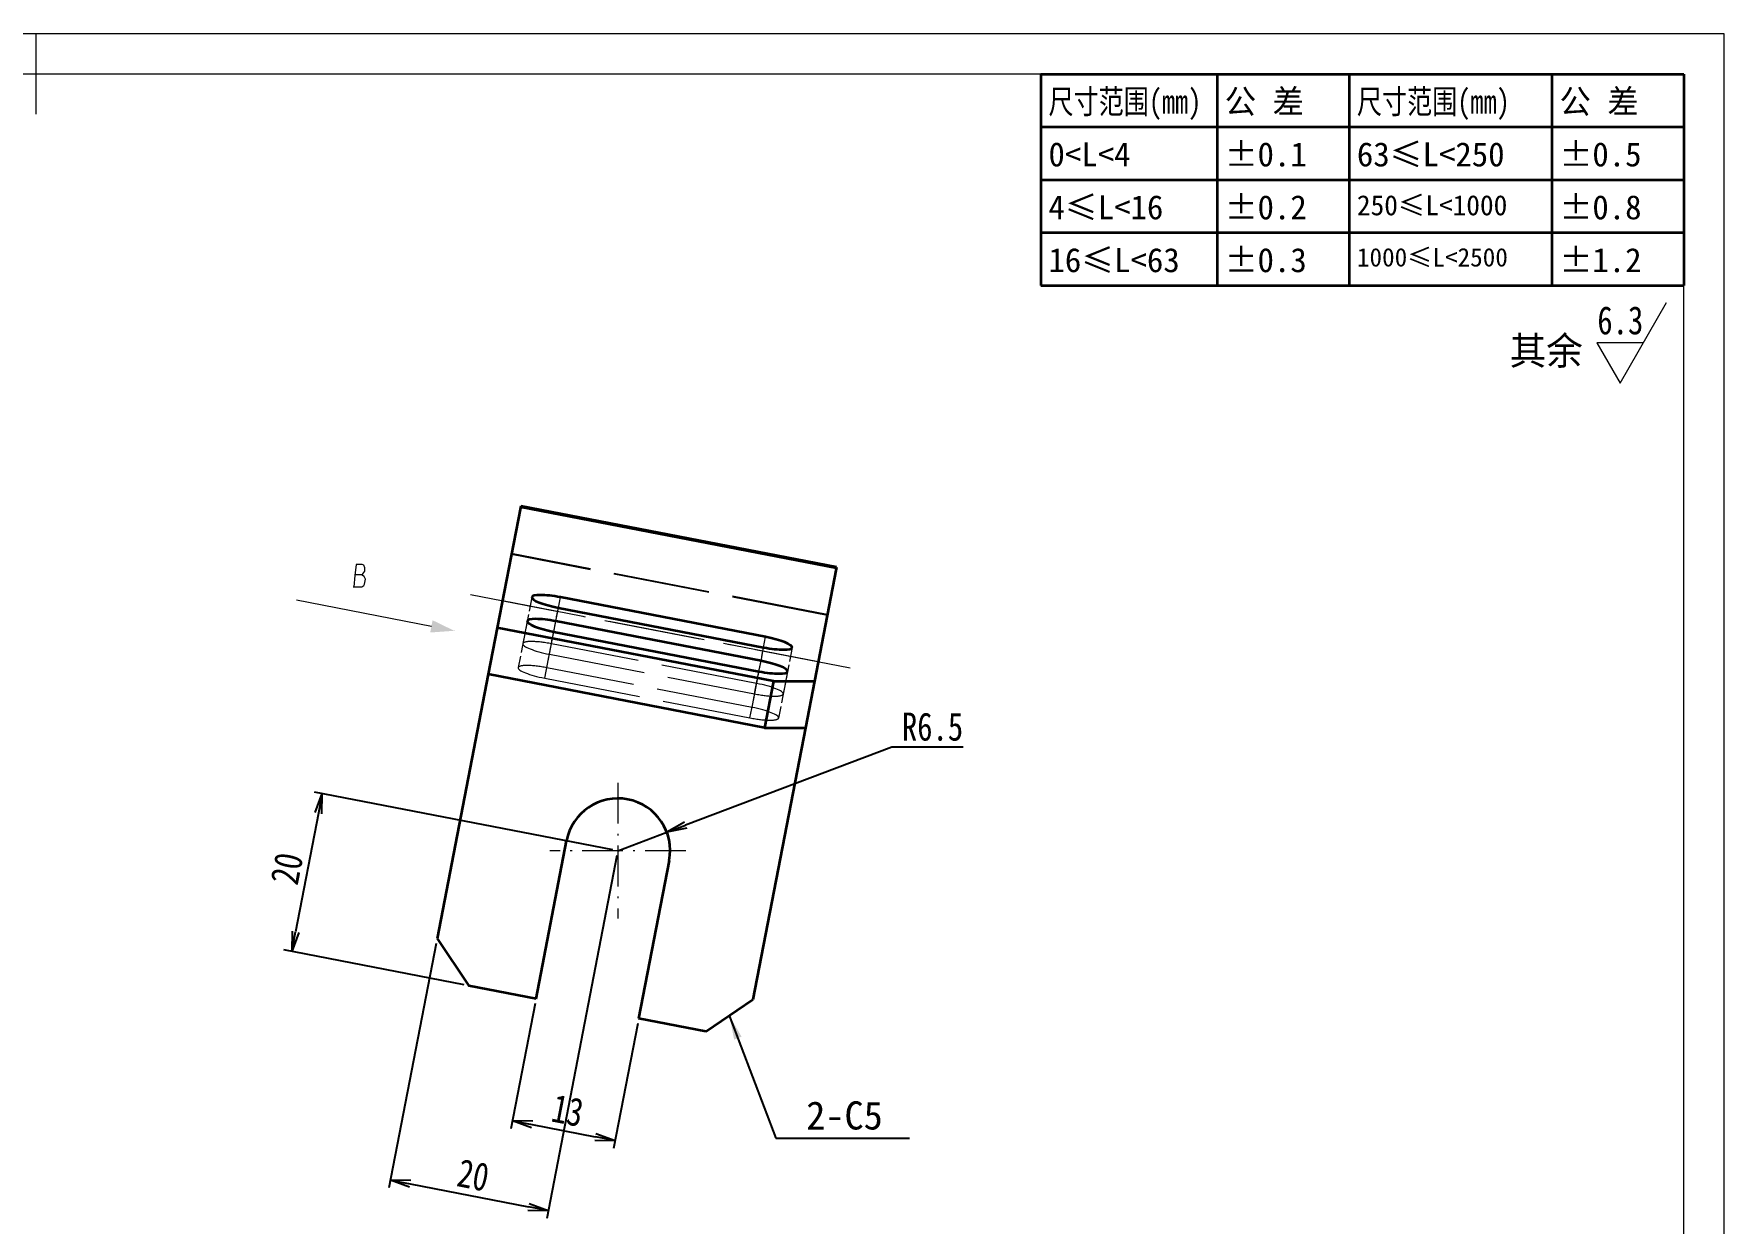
# Model space of a CAD drawing. Header units: millimetres. Extents: x -15766 to 80009, y -9701 to 15159.
# Drawn here: x 1912 to 2122.3, y 13402.8 to 13550.7 of the extents above; entities that cross this region are included whole.
import ezdxf
from ezdxf.enums import TextEntityAlignment as Align

# ---------------------------------------------------------------- set-up
doc = ezdxf.new("R2010")
doc.units = ezdxf.units.MM
for name, pattern in [('CENTER-HOKUTO_1', [16, 13, -1, 1, -1]), ('DASHDOT', [18.5, 12, -3, 0.5, -3]), ('DASHED', [15, 12, -3]), ('HIDDEN-HOKUTO_1', [2, 1, -1])]:
    doc.linetypes.add(name, pattern=pattern)
doc.layers.get('DEFPOINTS').update_dxf_attribs({"lineweight": 18})
for name, color, linetype, lineweight in [('AM_7', 2, 'CENTER-HOKUTO_1', 18), ('AM_HID', 1, 'HIDDEN-HOKUTO_1', 18), ('AM_VIS', 7, 'Continuous', 18), ('CDRAFT0', 7, 'Continuous', 18), ('DIM', 253, 'Continuous', 20), ('title_frame', 7, 'Continuous', 18), ('word_dim', 9, 'Continuous', 18), ('尺寸线层', 3, 'Continuous', 18), ('粗实线层', 7, 'Continuous', 35), ('粗实线层_1', 7, 'Continuous', 15)]:
    doc.layers.add(name, color=color, linetype=linetype, lineweight=lineweight)
doc.styles.add('DIM', font='', dxfattribs={"width": 0.8})
doc.styles.get('DIM').set_extended_font_data('NSimSun')
doc.dimstyles.new('1-1', dxfattribs={"dimtxt": 3.5, "dimasz": 3, "dimexe": 1, "dimexo": 0, "dimgap": 1, "dimtad": 1, "dimdsep": 46, "dimtxsty": 'DIM', "dimblk": '_CAXARROW', "dimcen": 0, "dimdle": 6, "dimclrd": 256, "dimclre": 256, "dimclrt": 3, "dimazin": 2, "dimtfac": 0.707107, "dimtmove": 0, "dimatfit": 3, "dimfxl": 0, "dimfrac": 2, "dimtolj": 1, "dimarcsym": 0})
doc.dimstyles.new('1-1$0', dxfattribs={"dimtxt": 3.5, "dimasz": 2.5, "dimexe": 1, "dimexo": 0.625, "dimgap": 0.8, "dimtad": 1, "dimdsep": 46, "dimtxsty": 'DIM', "dimblk": 'OPEN', "dimcen": 0, "dimdle": 5, "dimclrd": 256, "dimclre": 256, "dimclrt": 3, "dimazin": 3, "dimtfac": 0.5, "dimtmove": 0, "dimatfit": 3, "dimldrblk": 'OPEN', "dimfxl": 0, "dimtolj": 1, "dimarcsym": 0})
doc.dimstyles.new('1-1$4', dxfattribs={"dimtxt": 3.5, "dimasz": 2.5, "dimexe": 1, "dimexo": 0.625, "dimgap": 0.8, "dimtad": 1, "dimtih": 1, "dimtoh": 1, "dimzin": 12, "dimdsep": 46, "dimtxsty": 'DIM', "dimblk": 'OPEN', "dimcen": 0, "dimdle": 5, "dimclrd": 256, "dimclre": 256, "dimclrt": 3, "dimazin": 3, "dimtfac": 0.5, "dimtmove": 0, "dimatfit": 3, "dimldrblk": 'OPEN', "dimfxl": 0, "dimtolj": 1, "dimarcsym": 0})

# ---------------------------------------------------------------- blocks, each defined once
blk = doc.blocks.new('_OPEN')
at = {"color": 0, "linetype": 'ByBlock', "lineweight": -2}
for p, q in [((-1, 0.166667), (0, 0)), ((-1, -0.166667), (0, 0)), ((0, 0), (-1, 0))]:
    blk.add_line(p, q, dxfattribs=at)
blk = doc.blocks.new('*D703')
at = {"layer": 'DEFPOINTS', "color": 0, "transparency": 16777216}
for p in [(1974.51, 13430.74), (1987.27, 13428.27), (1984.34, 13413.09)]:
    blk.add_point(p, dxfattribs=at)
at = {"layer": 'word_dim', "linetype": 'Continuous', "lineweight": -2, "transparency": 16777216}
for p, q in [((1974.39, 13430.13), (1971.38, 13414.57)), ((1987.15, 13427.66), (1984.15, 13412.11)), ((1974.03, 13415.08), (1981.88, 13413.56))]:
    blk.add_line(p, q, dxfattribs=at)
at = {"layer": 'word_dim', "lineweight": -2, "transparency": 16777216, "xscale": 2.5, "yscale": 2.5, "zscale": 2.5}
for p, rotation in [((1971.57, 13415.56), 169.0593648439219), ((1984.34, 13413.09), 349.0593648439219)]:
    blk.add_blockref('_OPEN', p, dxfattribs=dict(at, rotation=rotation))
at = {"layer": 'word_dim', "color": 3, "transparency": 16777216, "insert": (1978.44, 13416.83), "char_height": 3.5, "attachment_point": 5, "rotation": 349.0594, "style": 'DIM'}
blk.add_mtext('\\A1;13', dxfattribs=at)
blk = doc.blocks.new('*D704')
at = {"layer": 'DEFPOINTS', "color": 0, "transparency": 16777216}
for p in [(1990.77, 13451.44), (1984.69, 13449.14)]:
    blk.add_point(p, dxfattribs=at)
at = {"layer": 'word_dim', "linetype": 'Continuous', "lineweight": -2, "transparency": 16777216}
for p, q in [((2018.75, 13462), (1993.11, 13452.32)), ((2027.62, 13462), (2018.75, 13462)), ((1984.69, 13449.14), (1990.77, 13451.44))]:
    blk.add_line(p, q, dxfattribs=at)
at = {"layer": 'word_dim', "lineweight": -2, "transparency": 16777216, "xscale": 2.5, "yscale": 2.5, "zscale": 2.5, "rotation": 200.6686136047411}
blk.add_blockref('_OPEN', (1990.77, 13451.44), dxfattribs=at)
at = {"layer": 'word_dim', "color": 3, "transparency": 16777216, "insert": (2023.82, 13464.55), "char_height": 3.5, "attachment_point": 5, "style": 'DIM'}
blk.add_mtext('\\A1;R6.5', dxfattribs=at)
blk = doc.blocks.new('*D705')
at = {"layer": 'DEFPOINTS', "color": 0, "transparency": 16777216}
for p in [(1984.69, 13449.14), (1944.13, 13436.61), (1966.16, 13432.35)]:
    blk.add_point(p, dxfattribs=at)
at = {"layer": 'word_dim', "linetype": 'Continuous', "lineweight": -2, "transparency": 16777216}
for p, q in [((1984.07, 13449.26), (1946.94, 13456.44)), ((1947.45, 13453.8), (1944.6, 13439.07)), ((1965.55, 13432.47), (1943.15, 13436.8))]:
    blk.add_line(p, q, dxfattribs=at)
at = {"layer": 'word_dim', "lineweight": -2, "transparency": 16777216, "xscale": 2.5, "yscale": 2.5, "zscale": 2.5}
for p, rotation in [((1947.92, 13456.25), 79.05977626295042), ((1944.13, 13436.61), 259.0597762629504)]:
    blk.add_blockref('_OPEN', p, dxfattribs=dict(at, rotation=rotation))
at = {"layer": 'word_dim', "color": 3, "transparency": 16777216, "insert": (1943.52, 13446.92), "char_height": 3.5, "attachment_point": 5, "rotation": 79.0598, "style": 'DIM'}
blk.add_mtext('\\A1;20', dxfattribs=at)
blk = doc.blocks.new('*D706')
at = {"layer": 'DEFPOINTS', "color": 0, "transparency": 16777216}
for p in [(1984.69, 13449.14), (1962.2, 13438.21), (1976.03, 13404.39)]:
    blk.add_point(p, dxfattribs=at)
at = {"layer": 'word_dim', "linetype": 'Continuous', "lineweight": -2, "transparency": 16777216}
for p, q in [((1984.57, 13448.53), (1975.85, 13403.41)), ((1962.08, 13437.6), (1956.21, 13407.2)), ((1958.85, 13407.71), (1973.58, 13404.86))]:
    blk.add_line(p, q, dxfattribs=at)
at = {"layer": 'word_dim', "lineweight": -2, "transparency": 16777216, "xscale": 2.5, "yscale": 2.5, "zscale": 2.5}
for p, rotation in [((1956.4, 13408.18), 169.0597762620527), ((1976.03, 13404.39), 349.0597762620528)]:
    blk.add_blockref('_OPEN', p, dxfattribs=dict(at, rotation=rotation))
at = {"layer": 'word_dim', "color": 3, "transparency": 16777216, "insert": (1966.7, 13408.79), "char_height": 3.5, "attachment_point": 5, "rotation": 349.0598, "style": 'DIM'}
blk.add_mtext('\\A1;20', dxfattribs=at)
blk = doc.blocks.new('_CAXARROW')
blk.add_hatch(color=0).paths.add_polyline_path([(0, 0), (-1, 0.125), (-1, -0.125)], flags=0)
blk = doc.blocks.new('*X609')
at = {"layer": 'CDRAFT0'}
for p, q in [((420, 297), (0, 297)), ((420, 0), (420, 297))]:
    blk.add_line(p, q, dxfattribs=at)
at = {"layer": '粗实线层_1'}
for p, q in [((210, 297), (210, 287)), ((415, 292), (25, 292)), ((415, 5), (415, 292))]:
    blk.add_line(p, q, dxfattribs=at)
blk = doc.blocks.new('自由公差_1')
at = {"layer": '粗实线层'}
for p, q in [((-80, 0), (0, 0)), ((-80, 0), (-80, -26.3)), ((-58.08, 0), (-58.08, -26.3)), ((-41.64, 0), (-41.64, -26.3)), ((-16.44, 0), (-16.44, -26.3)), ((0, 0), (0, -26.3)), ((-80, -6.58), (0, -6.58)), ((-80, -13.15), (0, -13.15)), ((-80, -19.73), (0, -19.73)), ((-80, -26.3), (0, -26.3))]:
    blk.add_line(p, q, dxfattribs=at)
at = {"layer": '尺寸线层', "linetype": 'Continuous', "attachment_point": 1, "line_spacing_factor": 0.9}
for s, insert, char_height, width in [('{\\W0.8;尺寸范围(mm)}', (-79.04, -1.92), 3, 22.6032), ('公 差', (-57.12, -1.92), 3, 22.6032), ('{\\W0.8;尺寸范围(mm)}', (-40.68, -1.92), 3, 22.6032), ('公 差', (-15.48, -1.92), 3, 22.6032), ('%%P0.1', (-57.12, -8.49), 3, 12.7119), ('63≤L<250', (-40.68, -8.49), 3, 22.6032), ('%%P0.5', (-15.48, -8.49), 3, 12.5771), ('0<L<4', (-79.04, -8.49), 3, 22.6032), ('4≤L<16', (-79.04, -15.07), 3, 22.6032), ('%%P0.2', (-57.12, -15.07), 3, 12.4769), ('250≤L<1000', (-40.68, -15.07), 2.5, 22.6032), ('%%P0.8', (-15.48, -15.07), 3, 13.0759), ('16≤L<63', (-79.04, -21.64), 3, 22.6032), ('%%P0.3', (-57.12, -21.64), 3, 12.7119), ('1000≤L<2500', (-40.68, -21.64), 2.3, 22.6032), ('%%P1.2', (-15.48, -21.64), 3, 12.8764)]:
    blk.add_mtext(s, dxfattribs=dict(at, insert=insert, char_height=char_height, width=width))

msp = doc.modelspace()

# ---------------------------------------------------------------- linework, layer by layer
at = {"layer": 'AM_7', "linetype": 'DASHDOT', "lineweight": 13}
msp.add_line((2013.56858, 13471.84649), (1966.3452, 13480.97491), dxfattribs=at)
at = {"layer": 'AM_7', "linetype": 'DASHDOT', "lineweight": 13, "ltscale": 0.422501}
msp.add_line((1984.68626, 13457.59417), (1984.68626, 13440.69414), dxfattribs=at)
at = {"layer": 'AM_7', "linetype": 'DASHDOT', "lineweight": 13, "ltscale": 0.422498}
msp.add_line((1993.13597, 13449.1441), (1976.23606, 13449.1441), dxfattribs=at)
at = {"layer": 'AM_HID', "linetype": 'DASHED', "lineweight": 13}
for p, q in [((2010.71141, 13478.39873), (1971.43821, 13485.99041)), ((2010.73216, 13478.50579), (1971.45921, 13486.09746)), ((2009.59349, 13472.6148), (1970.32029, 13480.20647)), ((2009.59349, 13472.6148), (1970.32029, 13480.20647)), ((2001.94749, 13469.94439), (1976.42015, 13474.87896)), ((1976.16795, 13473.57452), (2001.69554, 13468.63995)), ((1975.59153, 13470.59307), (2001.11888, 13465.6585)), ((2001.37132, 13466.96282), (1975.84373, 13471.89739))]:
    msp.add_line(p, q, dxfattribs=at)
at = {"layer": 'AM_HID', "linetype": 'DASHED', "lineweight": 13, "ltscale": 0.147276}
msp.add_line((1973.97581, 13480.67486), (1972.85765, 13474.89092), dxfattribs=at)
at = {"layer": 'AM_HID', "linetype": 'DASHED', "lineweight": 13, "ltscale": 0.147272}
for p, q in [((1976.16795, 13473.57452), (1977.28587, 13479.35833)), ((2001.69554, 13468.63995), (2002.81346, 13474.42376))]:
    msp.add_line(p, q, dxfattribs=at)
at = {"layer": 'AM_HID', "linetype": 'DASHED', "lineweight": 13, "ltscale": 0.114057}
msp.add_line((1976.42015, 13474.87896), (1977.28587, 13479.35833), dxfattribs=at)
at = {"layer": 'AM_HID', "linetype": 'DASHED', "lineweight": 13, "ltscale": 0.147275}
for p, q in [((1973.39915, 13477.69341), (1972.28123, 13471.90948)), ((2006.37571, 13474.4118), (2005.25779, 13468.62786))]:
    msp.add_line(p, q, dxfattribs=at)
at = {"layer": 'AM_HID', "linetype": 'DASHED', "lineweight": 13, "ltscale": 0.147273}
for p, q in [((1975.59153, 13470.59307), (1976.7097, 13476.37688)), ((2001.11888, 13465.6585), (2002.23704, 13471.44231)), ((2005.79954, 13471.43023), (2004.68138, 13465.64641))]:
    msp.add_line(p, q, dxfattribs=at)
at = {"layer": 'AM_HID', "linetype": 'DASHED', "lineweight": 13, "ltscale": 0.114061}
msp.add_line((1975.84373, 13471.89739), (1976.7097, 13476.37688), dxfattribs=at)
at = {"layer": 'AM_HID', "linetype": 'DASHED', "lineweight": 13, "ltscale": 0.114058}
msp.add_line((2001.94749, 13469.94439), (2002.81346, 13474.42376), dxfattribs=at)
at = {"layer": 'AM_HID', "linetype": 'DASHED', "lineweight": 13, "ltscale": 0.11406}
msp.add_line((2001.37132, 13466.96282), (2002.23704, 13471.44231), dxfattribs=at)
at = {"layer": 'AM_HID', "linetype": 'DASHED', "lineweight": 13}
for centre, start_param, end_param in [((1976.29417, 13474.22674), 0, 1.570796106), ((1976.29417, 13474.22674), 4.712388759, 6.283185307), ((1975.71751, 13471.24529), 4.712388759, 6.283185307), ((1975.71751, 13471.24529), 0, 1.570796106), ((2001.82151, 13469.29217), 3.141592654, 4.712388759), ((2001.82151, 13469.29217), 1.570796106, 3.141592654), ((2001.2451, 13466.31072), 3.141592654, 4.712388759), ((2001.2451, 13466.31072), 1.570796106, 3.141592654)]:
    msp.add_ellipse(centre, major_axis=(-3.43652, 0.66425), ratio=0.189791, start_param=start_param, end_param=end_param, dxfattribs=at)
at = {"layer": 'AM_VIS', "lineweight": 35}
for p, q in [((1972.55638, 13491.77422), (1969.67479, 13476.86687)), ((1972.59788, 13491.98846), (1972.55638, 13491.77422)), ((2011.87083, 13484.39678), (1972.59788, 13491.98846)), ((2011.82933, 13484.18255), (2009.12791, 13470.20696)), ((2011.87083, 13484.39678), (2011.82933, 13484.18255)), ((2003.06565, 13475.7282), (1977.53807, 13480.66277)), ((1977.28587, 13479.35833), (2002.81346, 13474.42376)), ((1969.67479, 13476.86687), (1968.55687, 13471.08306)), ((2004.0388, 13470.22417), (1969.67479, 13476.86687)), ((1976.7097, 13476.37688), (2002.23704, 13471.44231)), ((2002.48924, 13472.74676), (1976.96165, 13477.68133)), ((1968.55687, 13471.08294), (1962.20286, 13438.21258)), ((2002.92063, 13464.44036), (1968.55687, 13471.08306)), ((2004.0388, 13470.22417), (2002.92063, 13464.44036)), ((2004.0388, 13470.22417), (2009.12791, 13470.20696)), ((2009.12791, 13470.20696), (2008.00975, 13464.42315)), ((2008.00999, 13464.42303), (2001.47581, 13430.6209)), ((2002.92063, 13464.44036), (2008.00975, 13464.42315)), ((1974.50853, 13430.74126), (1978.30418, 13450.37774)), ((1991.0681, 13447.91045), (1987.2722, 13428.27398)), ((1962.20286, 13438.21258), (1966.16282, 13432.35454)), ((1974.50853, 13430.74126), (1966.16282, 13432.35454)), ((1995.61766, 13426.66082), (2001.47581, 13430.6209)), ((1995.61766, 13426.66082), (1987.2722, 13428.27398))]:
    msp.add_line(p, q, dxfattribs=at)
at = {"layer": 'AM_VIS', "lineweight": 13}
for p, q in [((2011.82933, 13484.18255), (1972.55638, 13491.77422)), ((1977.28587, 13479.35833), (1977.53807, 13480.66277)), ((1961.49445, 13477.04234), (1944.70319, 13480.28819)), ((1964.33967, 13476.4918), (1964.33967, 13476.4929)), ((1976.7097, 13476.37688), (1976.96165, 13477.68133)), ((2002.81346, 13474.42376), (2003.06565, 13475.7282)), ((2002.23704, 13471.44231), (2002.48924, 13472.74676))]:
    msp.add_line(p, q, dxfattribs=at)
for points in [[(1951.74689, 13481.95017), (1952.83185, 13481.95017), (1953.07697, 13482.12522), (1953.18195, 13482.30021), (1953.28693, 13482.93021), (1953.1468, 13483.24522), (1952.79694, 13483.45518), (1952.97199, 13483.59519), (1953.21686, 13483.9102), (1953.21686, 13484.33018), (1953.07697, 13484.64518), (1952.90192, 13484.75022), (1952.1319, 13484.75022), (1951.99201, 13483.3502), (1951.85187, 13481.95017)], [(1952.79694, 13483.45518), (1951.99201, 13483.45518)]]:
    msp.add_lwpolyline(points, dxfattribs=at)
at = {"layer": 'AM_VIS', "lineweight": 35}
msp.add_arc((1984.68626, 13449.1441), 6.5, 349.059399, 169.059394, dxfattribs=at)
for centre, start_param, end_param in [((1977.41209, 13480.01055), 0, 1.570796106), ((1977.41209, 13480.01055), 4.712388759, 6.283185307), ((1976.83567, 13477.02911), 0, 1.570796106), ((1976.83567, 13477.02911), 4.712388759, 6.283185307), ((2002.93943, 13475.07598), 1.570796106, 3.141592654), ((2002.93943, 13475.07598), 3.141592654, 4.712388759), ((2002.36302, 13472.09453), 3.141592654, 4.712388759), ((2002.36302, 13472.09453), 1.570796106, 3.141592654)]:
    msp.add_ellipse(centre, major_axis=(-3.43652, 0.66425), ratio=0.189791, start_param=start_param, end_param=end_param, dxfattribs=at)
at = {"layer": 'AM_VIS', "lineweight": 13}
msp.add_solid([(1961.34723, 13476.28001), (1964.33967, 13476.49229), (1961.64191, 13477.80467)], dxfattribs=at)
at = {"layer": 'DIM'}
for p, q in [((2109.33737, 13507.30629), (2115.11087, 13517.30629)), ((2112.22412, 13512.30629), (2106.45062, 13512.30629)), ((2106.45062, 13512.30629), (2109.33737, 13507.30629))]:
    msp.add_line(p, q, dxfattribs=at)

# ---------------------------------------------------------------- block references
at = {"layer": 'title_frame'}
for name, p in [('*X609', (1702.28225, 13253.73384)), ('自由公差_1', (2117.28225, 13545.73384))]:
    msp.add_blockref(name, p, dxfattribs=at)

# ---------------------------------------------------------------- texts
at = {"layer": 'DIM', "color": 2, "style": 'DIM', "width": 0.8}
msp.add_attdef('6.3', text='0.0', height=3.5, dxfattribs=at).set_placement((2112.22412, 13512.30629), align=Align.BOTTOM_RIGHT)
at = {"layer": 'word_dim', "linetype": 'Continuous', "insert": (2095.5974, 13513.07215), "char_height": 3.5, "width": 10.860604, "attachment_point": 1}
msp.add_mtext('{\\C3;其余}', dxfattribs=at)
at = {"layer": 'word_dim', "color": 3, "insert": (2008.10997, 13414.4135), "char_height": 3.5, "attachment_point": 7}
msp.add_mtext('\\A1;2-C5', dxfattribs=at)

# ---------------------------------------------------------------- dimensions: what is measured, and where the dimension line sits
at = {"layer": 'word_dim'}
dim = msp.add_radius_dim(center=(1984.68626, 13449.1441), mpoint=(1990.7679, 13451.43835), dimstyle='1-1$4', dxfattribs=at)
dim.commit()
dim.dimension.update_dxf_attribs({"geometry": '*D704', "text_midpoint": (2023.82038, 13461.99579), "dimtype": 164})
for base, p1, p2, angle, picture, middle in [((1944.12716, 13436.61399), (1984.68626, 13449.1441), (1966.16282, 13432.35454), 79.0597763, '*D705', (1943.52134, 13446.91614)), ((1976.03489, 13404.38868), (1962.20286, 13438.21258), (1984.68602, 13449.1441), 349.0597763, '*D706', (1966.70063, 13408.79018))]:
    dim = msp.add_linear_dim(base=base, p1=p1, p2=p2, angle=angle, dimstyle='1-1$0', dxfattribs=at)
    dim.commit()
    dim.dimension.update_dxf_attribs({"geometry": picture, "text_midpoint": middle})
dim = msp.add_aligned_dim(p1=(1974.50853, 13430.74126), p2=(1987.2722, 13428.27398), distance=-15.46602, dimstyle='1-1$0', dxfattribs=at)
dim.commit()
dim.dimension.update_dxf_attribs({"geometry": '*D703', "text_midpoint": (1978.43901, 13416.82636)})

# ---------------------------------------------------------------- leaders
at = {"layer": 'word_dim', "annotation_type": 0, "has_hookline": 1, "hookline_direction": 0, "text_width": 12.83333}
msp.add_leader([(1998.54673, 13428.64086), (2004.32993, 13413.4135), (2007.10997, 13413.4135)], dimstyle='1-1', override={"dimgap": 1, "dimtad": 1}, dxfattribs=at)

doc.saveas('drawing.dxf')
